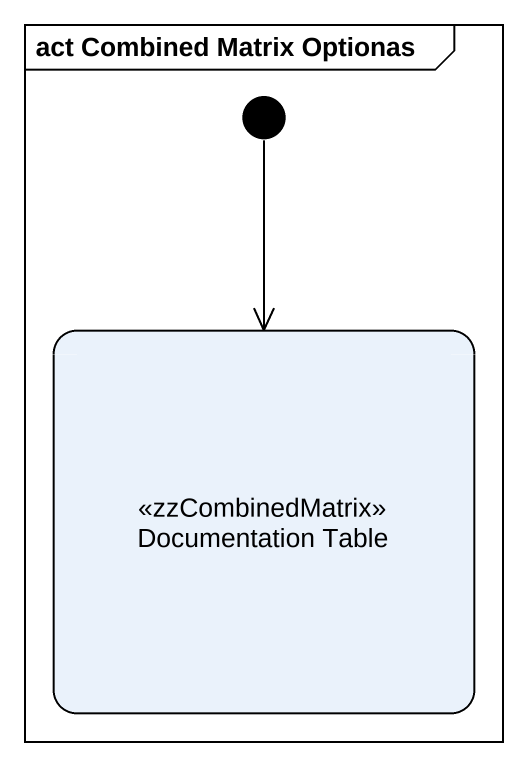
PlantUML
@startuml
mainframe act Combined Matrix Optionas
hide empty description
state "Documentation Table" as Documentation_Table <<zzCombinedMatrix>>
[*] --> Documentation_Table
@enduml
